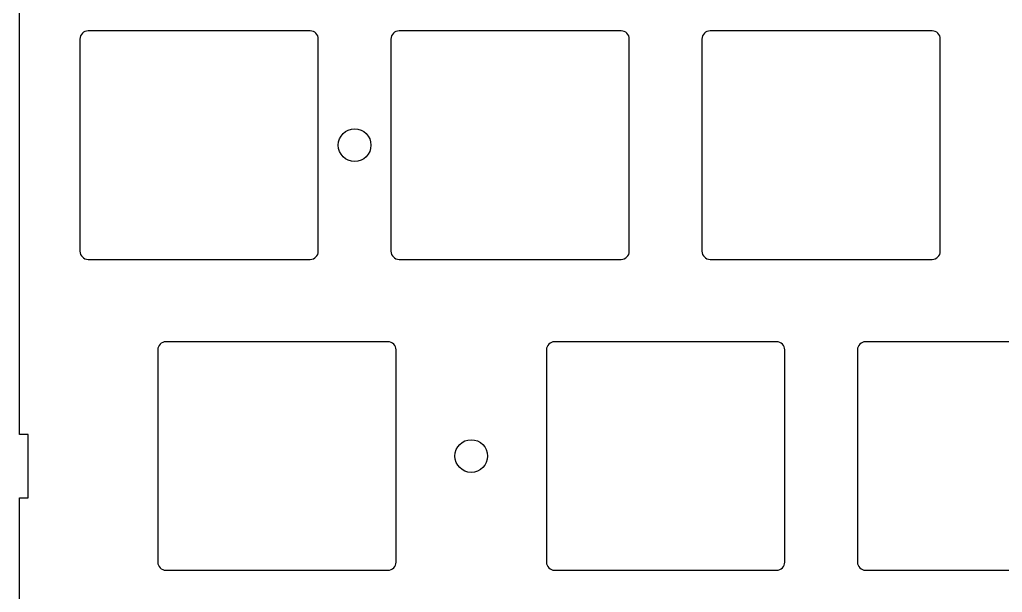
# Model space of a CAD drawing. Header units: millimetres. Extents: x -11 to 340, y -118 to 18.
# Drawn here: x -11 to 49.2, y -51.2 to -16.1 of the extents above; entities that cross this region are included whole.
import ezdxf

# ---------------------------------------------------------------- set-up
doc = ezdxf.new("R2010")
doc.units = ezdxf.units.MM
doc.header["$MEASUREMENT"] = 0
doc.layers.add('BLACK', color=7, linetype='CONTINUOUS')

msp = doc.modelspace()

# ---------------------------------------------------------------- linework, layer by layer
at = {"layer": 'BLACK', "linetype": 'Continuous'}
for p, q in [((-10.995, -41.535), (-10.995, 12.28)), ((6.8, -16.8125), (-6.799999, -16.8125)), ((25.85, -16.8125), (12.25, -16.8125)), ((44.9, -16.8125), (31.3, -16.8125)), ((-7.3, -17.312501), (-7.3, -30.312499)), ((7.3, -30.3125), (7.3, -17.3125)), ((11.75, -17.3125), (11.75, -30.3125)), ((26.35, -30.3125), (26.35, -17.3125)), ((30.8, -17.3125), (30.8, -30.3125)), ((45.4, -30.3125), (45.4, -17.3125)), ((-6.799999, -30.8125), (6.8, -30.8125)), ((12.25, -30.8125), (25.85, -30.8125)), ((31.3, -30.8125), (44.9, -30.8125)), ((11.5625, -35.8625), (-2.037499, -35.8625)), ((35.375, -35.8625), (21.775, -35.8625)), ((54.425, -35.8625), (40.825, -35.8625)), ((-2.5375, -36.362501), (-2.5375, -49.362499)), ((12.0625, -49.3625), (12.0625, -36.3625)), ((21.275, -36.3625), (21.275, -49.3625)), ((35.875, -49.3625), (35.875, -36.3625)), ((40.325, -36.3625), (40.325, -49.3625)), ((-10.472849, -41.535), (-10.995, -41.535)), ((-10.472849, -45.435), (-10.472849, -41.535)), ((-10.995, -109.9925), (-10.995, -45.435)), ((-10.995, -45.435), (-10.472849, -45.435)), ((-2.0375, -49.8625), (11.5625, -49.8625)), ((21.775, -49.8625), (35.375, -49.8625)), ((40.825, -49.8625), (54.425, -49.8625))]:
    msp.add_line(p, q, dxfattribs=at)
at = {"layer": 'BLACK'}
for centre in [(9.525, -23.8125), (16.66875, -42.8625)]:
    msp.add_circle(centre, 1, dxfattribs=at)
for centre, radius, start, end in [((-6.799999, -17.312501), 0.500001, 90, 180), ((6.8, -17.3125), 0.5, 0, 90), ((12.25, -17.3125), 0.5, 90, 180), ((25.85, -17.3125), 0.5, 0, 90), ((31.3, -17.3125), 0.5, 90, 180), ((44.9, -17.3125), 0.5, 0, 90), ((-6.799999, -30.312499), 0.500001, 180, 270), ((6.8, -30.3125), 0.5, 270, 0), ((12.25, -30.3125), 0.5, 180, 270), ((25.85, -30.3125), 0.5, 270, 0), ((31.3, -30.3125), 0.5, 180, 270), ((44.9, -30.3125), 0.5, 270, 0), ((-2.037499, -36.362501), 0.500001, 90, 180), ((11.5625, -36.3625), 0.5, 0, 90), ((21.775, -36.3625), 0.5, 90, 180), ((35.375, -36.3625), 0.5, 0, 90), ((40.825, -36.3625), 0.5, 90, 180), ((-2.037499, -49.362499), 0.500001, 180, 269.99988541), ((11.5625, -49.3625), 0.5, 270, 0), ((21.775, -49.3625), 0.5, 180, 270), ((35.375, -49.3625), 0.5, 270, 0), ((40.825, -49.3625), 0.5, 180, 270)]:
    msp.add_arc(centre, radius, start, end, dxfattribs=at)

doc.saveas('drawing.dxf')
